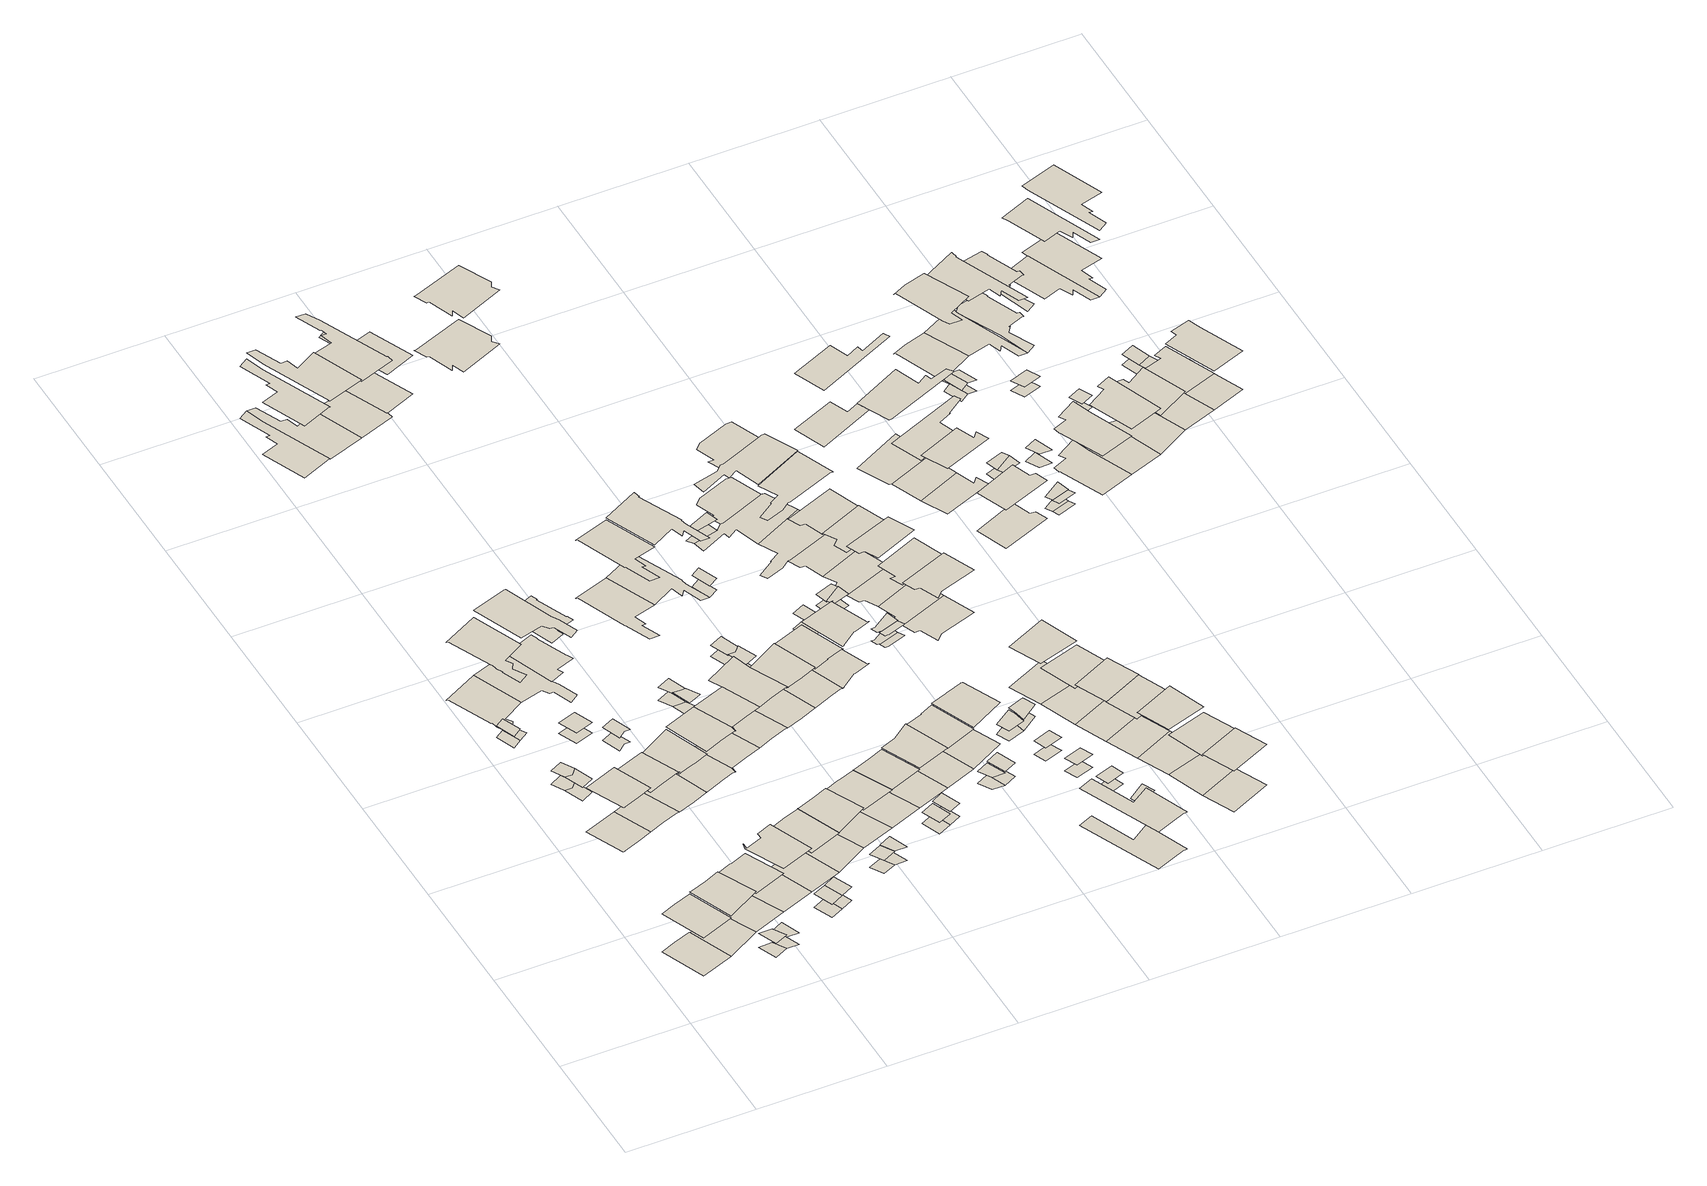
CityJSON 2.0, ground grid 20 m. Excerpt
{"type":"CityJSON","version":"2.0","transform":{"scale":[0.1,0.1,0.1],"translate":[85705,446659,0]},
"CityObjects":{
"building1":{"type":"Building","attributes":{"yearOfConstruction":"1952-01-01Z","measuredHeight":6.89,"storeysAboveGround":2},"geometry":[{"type":"MultiSurface","lod":"1.2","boundaries":[[[0,1,2,3,4,5]],[[6,7,8,9,10,11]]]}]},
"building2":{"type":"Building","attributes":{"yearOfConstruction":"1952-01-01Z","measuredHeight":7.26,"storeysAboveGround":2},"geometry":[{"type":"MultiSurface","lod":"1.2","boundaries":[[[12,2,1,13,14,15]],[[16,17,18,19,20,21]]]}]},
"building3":{"type":"Building","attributes":{"yearOfConstruction":"1952-01-01Z","measuredHeight":2.48,"storeysAboveGround":0},"geometry":[{"type":"MultiSurface","lod":"1.2","boundaries":[[[22,23,24,25]],[[26,27,28,29]]]}]},
"building4":{"type":"Building","attributes":{"yearOfConstruction":"1952-01-01Z","measuredHeight":7.95,"storeysAboveGround":2},"geometry":[{"type":"MultiSurface","lod":"1.2","boundaries":[[[30,31,32,33,34,35,36]],[[37,38,39,40,41,42,43]]]}]},
"building5":{"type":"Building","attributes":{"yearOfConstruction":"1952-01-01Z","measuredHeight":2.12,"storeysAboveGround":0},"geometry":[{"type":"MultiSurface","lod":"1.2","boundaries":[[[44,45,24,23]],[[46,47,48,49]]]}]},
"building6":{"type":"Building","attributes":{"yearOfConstruction":"1952-01-01Z","measuredHeight":2.36,"storeysAboveGround":0},"geometry":[{"type":"MultiSurface","lod":"1.2","boundaries":[[[50,51,52,53,54]],[[55,56,57,58,59]]]}]},
"building7":{"type":"Building","attributes":{"yearOfConstruction":"1952-01-01Z","measuredHeight":7,"storeysAboveGround":2},"geometry":[{"type":"MultiSurface","lod":"1.2","boundaries":[[[60,61,62,14,13,63,60,64]],[[65,66,67,68,69,70,65,71]]]}]},
"building8":{"type":"Building","attributes":{"yearOfConstruction":"1952-01-01Z","measuredHeight":2.43,"storeysAboveGround":0},"geometry":[{"type":"MultiSurface","lod":"1.2","boundaries":[[[72,73,52,51,50]],[[74,75,57,56,55]]]}]},
"building9":{"type":"Building","attributes":{"yearOfConstruction":"1948-01-01Z","measuredHeight":2.05,"storeysAboveGround":0},"geometry":[{"type":"MultiSurface","lod":"1.2","boundaries":[[[76,77,78,79]],[[80,81,82,83]]]}]},
"building10":{"type":"Building","attributes":{"yearOfConstruction":"1948-01-01Z","measuredHeight":10.54,"storeysAboveGround":3},"geometry":[{"type":"MultiSurface","lod":"1.2","boundaries":[[[78,77,84,85,86,87,88,89,90,91,92,93,94,95,96]],[[97,98,99,100,101,102,103,104,105,106,107,108,109,110,111]]]}]},
"building11":{"type":"Building","attributes":{"yearOfConstruction":"1952-01-01Z","measuredHeight":7.21,"storeysAboveGround":2},"geometry":[{"type":"MultiSurface","lod":"1.2","boundaries":[[[112,113,114,115,116,32,31,117]],[[118,119,120,121,122,123,124,125]]]}]},
"building12":{"type":"Building","attributes":{"yearOfConstruction":"1952-01-01Z","measuredHeight":7.94,"storeysAboveGround":2},"geometry":[{"type":"MultiSurface","lod":"1.2","boundaries":[[[126,127,128,60,63,129,130,131]],[[132,133,134,135,136,137,138,139]]]}]},
"building13":{"type":"Building","attributes":{"yearOfConstruction":"1948-01-01Z","measuredHeight":1.85,"storeysAboveGround":0},"geometry":[{"type":"MultiSurface","lod":"1.2","boundaries":[[[140,141,142,143]],[[144,145,146,147]]]}]},
"building14":{"type":"Building","attributes":{"yearOfConstruction":"1952-01-01Z","measuredHeight":2.44,"storeysAboveGround":0},"geometry":[{"type":"MultiSurface","lod":"1.2","boundaries":[[[148,149,150,151]],[[152,153,154,155]]]}]},
"building15":{"type":"Building","attributes":{"yearOfConstruction":"1952-01-01Z","measuredHeight":6.91,"storeysAboveGround":2},"geometry":[{"type":"MultiSurface","lod":"1.2","boundaries":[[[115,114,156,114,157,158,159,160,161,116]],[[162,163,164,163,165,166,167,168,169,170]]]}]},
"building16":{"type":"Building","attributes":{"yearOfConstruction":"1948-01-01Z","measuredHeight":11.66,"storeysAboveGround":3},"geometry":[{"type":"MultiSurface","lod":"1.2","boundaries":[[[171,89,88,172,173,174,175,176,177,178,179,180]],[[181,182,183,184,185,186,187,188,189,190,191,192]]]}]},
"building17":{"type":"Building","attributes":{"yearOfConstruction":"1952-01-01Z","measuredHeight":2.44,"storeysAboveGround":0},"geometry":[{"type":"MultiSurface","lod":"1.2","boundaries":[[[193,194,150,149]],[[195,196,154,153]]]}]},
"building18":{"type":"Building","attributes":{"yearOfConstruction":"1952-01-01Z","measuredHeight":2.32,"storeysAboveGround":0},"geometry":[{"type":"MultiSurface","lod":"1.2","boundaries":[[[197,198,199,200,201]],[[202,203,204,205,206]]]}]},
"building19":{"type":"Building","attributes":{"yearOfConstruction":"1952-01-01Z","measuredHeight":7.12,"storeysAboveGround":2},"geometry":[{"type":"MultiSurface","lod":"1.2","boundaries":[[[129,207,208,209,210,211,130]],[[212,213,214,215,216,217,218]]]}]},
"building20":{"type":"Building","attributes":{"yearOfConstruction":"1952-01-01Z","measuredHeight":7.35,"storeysAboveGround":2},"geometry":[{"type":"MultiSurface","lod":"1.2","boundaries":[[[160,159,219,220,221,222,223,224,225,161]],[[226,227,228,229,230,231,232,233,234,235]]]}]},
"building21":{"type":"Building","attributes":{"yearOfConstruction":"1948-01-01Z","measuredHeight":6.99,"storeysAboveGround":2},"geometry":[{"type":"MultiSurface","lod":"1.2","boundaries":[[[179,178,236,237,238,239,240,241,242,243,180]],[[244,245,246,247,248,249,250,251,252,253,254]]]}]},
"building22":{"type":"Building","attributes":{"yearOfConstruction":"1952-01-01Z","measuredHeight":7.17,"storeysAboveGround":2},"geometry":[{"type":"MultiSurface","lod":"1.2","boundaries":[[[207,255,256,257,258,208]],[[259,260,261,262,263,264]]]}]},
"building23":{"type":"Building","attributes":{"yearOfConstruction":"1952-01-01Z","measuredHeight":2.44,"storeysAboveGround":0},"geometry":[{"type":"MultiSurface","lod":"1.2","boundaries":[[[265,266,267,268]],[[269,270,271,272]]]}]},
"building24":{"type":"Building","attributes":{"yearOfConstruction":"1952-01-01Z","measuredHeight":7.41,"storeysAboveGround":2},"geometry":[{"type":"MultiSurface","lod":"1.2","boundaries":[[[273,225,224,223,274,275,276,277]],[[278,234,233,232,279,280,281,282]]]}]},
"building25":{"type":"Building","attributes":{"yearOfConstruction":"1935-01-01Z","measuredHeight":9.37,"storeysAboveGround":3},"geometry":[{"type":"MultiSurface","lod":"1.2","boundaries":[[[283,284,285,286,287,288,289,290,291,292]],[[293,294,295,296,297,298,299,300,301,302]]]}]},
"building26":{"type":"Building","attributes":{"yearOfConstruction":"1952-01-01Z","measuredHeight":2.53,"storeysAboveGround":0},"geometry":[{"type":"MultiSurface","lod":"1.2","boundaries":[[[303,304,267,266]],[[305,306,307,308]]]}]},
"building27":{"type":"Building","attributes":{"yearOfConstruction":"1952-01-01Z","measuredHeight":2.39,"storeysAboveGround":0},"geometry":[{"type":"MultiSurface","lod":"1.2","boundaries":[[[309,310,311,312,313]],[[314,315,316,317,318]]]}]},
"building28":{"type":"Building","attributes":{"yearOfConstruction":"1952-01-01Z","measuredHeight":2.46,"storeysAboveGround":0},"geometry":[{"type":"MultiSurface","lod":"1.2","boundaries":[[[319,320,311,310,309]],[[321,322,323,324,325]]]}]},
"building29":{"type":"Building","attributes":{"yearOfConstruction":"1952-01-01Z","measuredHeight":6.92,"storeysAboveGround":2},"geometry":[{"type":"MultiSurface","lod":"1.2","boundaries":[[[255,326,327,328,327,329,330,256]],[[331,332,333,334,333,335,336,337]]]}]},
"building30":{"type":"Building","attributes":{"yearOfConstruction":"1935-01-01Z","measuredHeight":10.49,"storeysAboveGround":3},"geometry":[{"type":"MultiSurface","lod":"1.2","boundaries":[[[285,338,339,340,341,342,343,344,345,346,288,287,286]],[[347,348,349,350,351,352,353,354,355,356,357,358,359]]]}]},
"building31":{"type":"Building","attributes":{"yearOfConstruction":"1952-01-01Z","measuredHeight":7.42,"storeysAboveGround":2},"geometry":[{"type":"MultiSurface","lod":"1.2","boundaries":[[[360,361,273,277,362,363,364,365,366]],[[367,368,278,282,369,370,371,372,373]]]}]},
"building32":{"type":"Building","attributes":{"yearOfConstruction":"1952-01-01Z","measuredHeight":7.01,"storeysAboveGround":2},"geometry":[{"type":"MultiSurface","lod":"1.2","boundaries":[[[374,375,327,326,376,377,378]],[[379,380,381,382,383,384,385]]]}]},
"building33":{"type":"Building","attributes":{"yearOfConstruction":"1948-01-01Z","measuredHeight":10.51,"storeysAboveGround":3},"geometry":[{"type":"MultiSurface","lod":"1.2","boundaries":[[[386,387,388,389,390,391,392,393,394,395,396,397]],[[398,399,400,401,402,403,404,405,406,407,408,409]]]}]},
"building34":{"type":"Building","attributes":{"yearOfConstruction":"1952-01-01Z","measuredHeight":1.99,"storeysAboveGround":0},"geometry":[{"type":"MultiSurface","lod":"1.2","boundaries":[[[410,411,412,413]],[[414,415,416,417]]]}]},
"building35":{"type":"Building","attributes":{"yearOfConstruction":"1952-01-01Z","measuredHeight":7.34,"storeysAboveGround":2},"geometry":[{"type":"MultiSurface","lod":"1.2","boundaries":[[[418,365,419,365,420,421,422,423,366]],[[424,425,426,425,427,428,429,430,431]]]}]},
"building36":{"type":"Building","attributes":{"yearOfConstruction":"1935-01-01Z","measuredHeight":10.21,"storeysAboveGround":3},"geometry":[{"type":"MultiSurface","lod":"1.2","boundaries":[[[340,339,432,433,434,435,436,437,438,439,440,441,442]],[[443,444,445,446,447,448,449,450,451,452,453,454,455]]]}]},
"building37":{"type":"Building","attributes":{"yearOfConstruction":"1952-01-01Z","measuredHeight":2.45,"storeysAboveGround":0},"geometry":[{"type":"MultiSurface","lod":"1.2","boundaries":[[[411,456,457,412]],[[458,459,460,461]]]}]},
"building38":{"type":"Building","attributes":{"yearOfConstruction":"1952-01-01Z","measuredHeight":1.96,"storeysAboveGround":0},"geometry":[{"type":"MultiSurface","lod":"1.2","boundaries":[[[462,463,464,465,466]],[[467,468,469,470,471]]]}]},
"building39":{"type":"Building","attributes":{"yearOfConstruction":"1952-01-01Z","measuredHeight":2.23,"storeysAboveGround":0},"geometry":[{"type":"MultiSurface","lod":"1.2","boundaries":[[[472,473,464,463,462]],[[474,475,476,477,478]]]}]},
"building40":{"type":"Building","attributes":{"yearOfConstruction":"1952-01-01Z","measuredHeight":7.3,"storeysAboveGround":2},"geometry":[{"type":"MultiSurface","lod":"1.2","boundaries":[[[376,479,480,481,480,482,377]],[[483,484,485,486,485,487,488]]]}]},
"building41":{"type":"Building","attributes":{"yearOfConstruction":"1935-01-01Z","measuredHeight":6.97,"storeysAboveGround":2},"geometry":[{"type":"MultiSurface","lod":"1.2","boundaries":[[[489,490,491,492,493,435,434,433,494]],[[495,496,497,498,499,500,501,502,503]]]}]},
"building42":{"type":"Building","attributes":{"yearOfConstruction":"1948-01-01Z","measuredHeight":10.79,"storeysAboveGround":3},"geometry":[{"type":"MultiSurface","lod":"1.2","boundaries":[[[504,388,387,505,506,507,508,509,510,511,512,513,514]],[[515,516,517,518,519,520,521,522,523,524,525,526,527]]]}]},
"building43":{"type":"Building","attributes":{"yearOfConstruction":"1952-01-01Z","measuredHeight":7.05,"storeysAboveGround":2},"geometry":[{"type":"MultiSurface","lod":"1.2","boundaries":[[[422,528,529,530,531,532,533,534,423]],[[535,536,537,538,539,540,541,542,543]]]}]},
"building44":{"type":"Building","attributes":{"yearOfConstruction":"1952-01-01Z","measuredHeight":7.22,"storeysAboveGround":2},"geometry":[{"type":"MultiSurface","lod":"1.2","boundaries":[[[479,544,545,546,547,548,549,480]],[[550,551,552,553,554,555,556,557]]]}]},
"building45":{"type":"Building","attributes":{"yearOfConstruction":"1948-01-01Z","measuredHeight":2.08,"storeysAboveGround":0},"geometry":[{"type":"MultiSurface","lod":"1.2","boundaries":[[[509,558,559,560]],[[561,562,563,564]]]}]},
"building46":{"type":"Building","attributes":{"yearOfConstruction":"1952-01-01Z","measuredHeight":2.24,"storeysAboveGround":0},"geometry":[{"type":"MultiSurface","lod":"1.2","boundaries":[[[565,566,567,568]],[[569,570,571,572]]]}]},
"building47":{"type":"Building","attributes":{"yearOfConstruction":"1952-01-01Z","measuredHeight":7.56,"storeysAboveGround":2},"geometry":[{"type":"MultiSurface","lod":"1.2","boundaries":[[[573,534,533,532,574,532,575,576,577,578,579,580,581]],[[582,583,584,585,586,585,587,588,589,590,591,592,593]]]}]},
"building48":{"type":"Building","attributes":{"yearOfConstruction":"1952-01-01Z","measuredHeight":2.54,"storeysAboveGround":0},"geometry":[{"type":"MultiSurface","lod":"1.2","boundaries":[[[566,594,595,567]],[[596,597,598,599]]]}]},
"building49":{"type":"Building","attributes":{"yearOfConstruction":"1952-01-01Z","measuredHeight":7.51,"storeysAboveGround":2},"geometry":[{"type":"MultiSurface","lod":"1.2","boundaries":[[[600,601,602,603,604,605,545,544]],[[606,607,608,609,610,611,612,613]]]}]},
"building50":{"type":"Building","attributes":{"yearOfConstruction":"1952-01-01Z","measuredHeight":2.83,"storeysAboveGround":0},"geometry":[{"type":"MultiSurface","lod":"1.2","boundaries":[[[614,615,616,617]],[[618,619,620,621]]]}]},
"building51":{"type":"Building","attributes":{"yearOfConstruction":"1952-01-01Z","measuredHeight":6.68,"storeysAboveGround":2},"geometry":[{"type":"MultiSurface","lod":"1.2","boundaries":[[[622,623,624,625,626,627,628,629,630]],[[631,632,633,634,635,636,637,638,639]]]}]},
"building52":{"type":"Building","attributes":{"yearOfConstruction":"1948-01-01Z","measuredHeight":2.02,"storeysAboveGround":0},"geometry":[{"type":"MultiSurface","lod":"1.2","boundaries":[[[640,641,642,643]],[[644,645,646,647]]]}]},
"building53":{"type":"Building","attributes":{"yearOfConstruction":"1935-01-01Z","measuredHeight":9.76,"storeysAboveGround":3},"geometry":[{"type":"MultiSurface","lod":"1.2","boundaries":[[[648,649,650,651,652,653,654,655,656,657,658]],[[659,660,661,662,663,664,665,666,667,668,669]]]}]},
"building54":{"type":"Building","attributes":{"yearOfConstruction":"1952-01-01Z","measuredHeight":1.82,"storeysAboveGround":0},"geometry":[{"type":"MultiSurface","lod":"1.2","boundaries":[[[670,671,672,673,674]],[[675,676,677,678,679]]]}]},
"building55":{"type":"Building","attributes":{"yearOfConstruction":"1948-01-01Z","measuredHeight":2.03,"storeysAboveGround":0},"geometry":[{"type":"MultiSurface","lod":"1.2","boundaries":[[[680,681,682,683]],[[684,685,686,687]]]}]},
"building56":{"type":"Building","attributes":{"yearOfConstruction":"1948-01-01Z","measuredHeight":2.12,"storeysAboveGround":0},"geometry":[{"type":"MultiSurface","lod":"1.2","boundaries":[[[688,689,681,680]],[[690,691,692,693]]]}]},
"building57":{"type":"Building","attributes":{"yearOfConstruction":"1952-01-01Z","measuredHeight":2.41,"storeysAboveGround":0},"geometry":[{"type":"MultiSurface","lod":"1.2","boundaries":[[[694,695,696,697]],[[698,699,700,701]]]}]},
"building58":{"type":"Building","attributes":{"yearOfConstruction":"1948-01-01Z","measuredHeight":2.17,"storeysAboveGround":0},"geometry":[{"type":"MultiSurface","lod":"1.2","boundaries":[[[702,703,704,705,706,707,708,709]],[[710,711,712,713,714,715,716,717]]]}]},
"building59":{"type":"Building","attributes":{"yearOfConstruction":"1948-01-01Z","measuredHeight":2.07,"storeysAboveGround":0},"geometry":[{"type":"MultiSurface","lod":"1.2","boundaries":[[[718,719,720,721,722,705,704,723]],[[724,725,726,727,728,729,730,731]]]}]},
"building60":{"type":"Building","attributes":{"yearOfConstruction":"1952-01-01Z","measuredHeight":2.32,"storeysAboveGround":0},"geometry":[{"type":"MultiSurface","lod":"1.2","boundaries":[[[732,733,734,735]],[[736,737,738,739]]]}]},
"building61":{"type":"Building","attributes":{"yearOfConstruction":"1952-01-01Z","measuredHeight":2,"storeysAboveGround":0},"geometry":[{"type":"MultiSurface","lod":"1.2","boundaries":[[[740,741,742,743]],[[744,745,746,747]]]}]},
"building62":{"type":"Building","attributes":{"yearOfConstruction":"1952-01-01Z","measuredHeight":1.81,"storeysAboveGround":0},"geometry":[{"type":"MultiSurface","lod":"1.2","boundaries":[[[748,749,750,751]],[[752,753,754,755]]]}]},
"building63":{"type":"Building","attributes":{"yearOfConstruction":"1952-01-01Z","measuredHeight":2.08,"storeysAboveGround":0},"geometry":[{"type":"MultiSurface","lod":"1.2","boundaries":[[[756,757,673,672,671]],[[758,759,760,761,762]]]}]},
"building64":{"type":"Building","attributes":{"yearOfConstruction":"1948-01-01Z","measuredHeight":10.67,"storeysAboveGround":3},"geometry":[{"type":"MultiSurface","lod":"1.2","boundaries":[[[763,641,640,764,765,766,767,768,769,770,771,772,773]],[[774,775,776,777,778,779,780,781,782,783,784,785,786]]]}]},
"building65":{"type":"Building","attributes":{"yearOfConstruction":"1948-01-01Z","measuredHeight":10.49,"storeysAboveGround":3},"geometry":[{"type":"MultiSurface","lod":"1.2","boundaries":[[[787,788,789,790,791,792,793,794,795,796,797,769,768]],[[798,799,800,801,802,803,804,805,806,807,808,809,810]]]}]},
"building66":{"type":"Building","attributes":{"yearOfConstruction":"1948-01-01Z","measuredHeight":10,"storeysAboveGround":3},"geometry":[{"type":"MultiSurface","lod":"1.2","boundaries":[[[811,812,763,773,772,771,813,814,815,816]],[[817,818,819,820,821,822,823,824,825,826]]]}]},
"building67":{"type":"Building","attributes":{"yearOfConstruction":"1948-01-01Z","measuredHeight":7.64,"storeysAboveGround":2},"geometry":[{"type":"MultiSurface","lod":"1.2","boundaries":[[[795,794,793,827,828,829,830,796]],[[831,832,833,834,835,836,837,838]]]}]},
"building68":{"type":"Building","attributes":{"yearOfConstruction":"1948-01-01Z","measuredHeight":7.84,"storeysAboveGround":2},"geometry":[{"type":"MultiSurface","lod":"1.2","boundaries":[[[839,840,830,829,841,842]],[[843,844,845,846,847,848]]]}]},
"building69":{"type":"Building","attributes":{"yearOfConstruction":"1948-01-01Z","measuredHeight":8.81,"storeysAboveGround":2},"geometry":[{"type":"MultiSurface","lod":"1.2","boundaries":[[[849,850,851,852,840,839]],[[853,854,855,856,857,858]]]}]},
"building70":{"type":"Building","attributes":{"yearOfConstruction":"1948-01-01Z","measuredHeight":7.35,"storeysAboveGround":2},"geometry":[{"type":"MultiSurface","lod":"1.2","boundaries":[[[859,860,861,852,851,862]],[[863,864,865,866,867,868]]]}]},
"building71":{"type":"Building","attributes":{"yearOfConstruction":"1948-01-01Z","measuredHeight":7.68,"storeysAboveGround":2},"geometry":[{"type":"MultiSurface","lod":"1.2","boundaries":[[[861,860,869,870,871,872,873]],[[874,875,876,877,878,879,880]]]}]},
"building72":{"type":"Building","attributes":{"yearOfConstruction":"1952-01-01Z","measuredHeight":7.35,"storeysAboveGround":2},"geometry":[{"type":"MultiSurface","lod":"1.2","boundaries":[[[881,882,883,884]],[[885,886,887,888]]]}]},
"building73":{"type":"Building","attributes":{"yearOfConstruction":"1952-01-01Z","measuredHeight":6.53,"storeysAboveGround":2},"geometry":[{"type":"MultiSurface","lod":"1.2","boundaries":[[[889,890,882,881]],[[891,892,893,894]]]}]},
"building74":{"type":"Building","attributes":{"yearOfConstruction":"1952-01-01Z","measuredHeight":7.16,"storeysAboveGround":2},"geometry":[{"type":"MultiSurface","lod":"1.2","boundaries":[[[895,896,897,890,889]],[[898,899,900,901,902]]]}]},
"building75":{"type":"Building","attributes":{"yearOfConstruction":"1952-01-01Z","measuredHeight":7.07,"storeysAboveGround":2},"geometry":[{"type":"MultiSurface","lod":"1.2","boundaries":[[[903,904,905,897,896,895]],[[906,907,908,909,910,911]]]}]},
"building76":{"type":"Building","attributes":{"yearOfConstruction":"1952-01-01Z","measuredHeight":8.21,"storeysAboveGround":2},"geometry":[{"type":"MultiSurface","lod":"1.2","boundaries":[[[912,913,905,904,903]],[[914,915,916,917,918]]]}]},
"building77":{"type":"Building","attributes":{"yearOfConstruction":"1952-01-01Z","measuredHeight":7.2,"storeysAboveGround":2},"geometry":[{"type":"MultiSurface","lod":"1.2","boundaries":[[[919,920,913,912]],[[921,922,923,924]]]}]},
"building78":{"type":"Building","attributes":{"yearOfConstruction":"1952-01-01Z","measuredHeight":7.38,"storeysAboveGround":2},"geometry":[{"type":"MultiSurface","lod":"1.2","boundaries":[[[925,926,920,919]],[[927,928,929,930]]]}]},
"building79":{"type":"Building","attributes":{"yearOfConstruction":"1948-01-01Z","measuredHeight":10.21,"storeysAboveGround":3},"geometry":[{"type":"MultiSurface","lod":"1.2","boundaries":[[[931,932,933,934,935,936,937,938]],[[939,940,941,942,943,944,945,946]]]}]},
"building80":{"type":"Building","attributes":{"yearOfConstruction":"1948-01-01Z","measuredHeight":8.2,"storeysAboveGround":2},"geometry":[{"type":"MultiSurface","lod":"1.2","boundaries":[[[947,948,949,950,951,952]],[[953,954,955,956,957,958]]]}]},
"building81":{"type":"Building","attributes":{"yearOfConstruction":"1948-01-01Z","measuredHeight":11.68,"storeysAboveGround":3},"geometry":[{"type":"MultiSurface","lod":"1.2","boundaries":[[[959,960,961,962,963,964,965,966,967]],[[968,969,970,971,972,973,974,975,976]]]}]},
"building82":{"type":"Building","attributes":{"yearOfConstruction":"1948-01-01Z","measuredHeight":7.27,"storeysAboveGround":2},"geometry":[{"type":"MultiSurface","lod":"1.2","boundaries":[[[952,951,977,978,979,980,967,966]],[[981,982,983,984,985,986,987,988]]]}]},
"building83":{"type":"Building","attributes":{"yearOfConstruction":"1948-01-01Z","measuredHeight":6.92,"storeysAboveGround":2},"geometry":[{"type":"MultiSurface","lod":"1.2","boundaries":[[[989,990,991,992,993,994]],[[995,996,997,998,999,1000]]]}]},
"building84":{"type":"Building","attributes":{"yearOfConstruction":"1948-01-01Z","measuredHeight":2.03,"storeysAboveGround":0},"geometry":[{"type":"MultiSurface","lod":"1.2","boundaries":[[[1001,1002,1003,1004]],[[1005,1006,1007,1008]]]}]},
"building85":{"type":"Building","attributes":{"yearOfConstruction":"1948-01-01Z","measuredHeight":2.01,"storeysAboveGround":0},"geometry":[{"type":"MultiSurface","lod":"1.2","boundaries":[[[1009,1010,1002,1001]],[[1011,1012,1006,1005]]]}]},
"building86":{"type":"Building","attributes":{"yearOfConstruction":"1948-01-01Z","measuredHeight":2.09,"storeysAboveGround":0},"geometry":[{"type":"MultiSurface","lod":"1.2","boundaries":[[[1013,1014,1015,1016]],[[1017,1018,1019,1020]]]}]},
"building87":{"type":"Building","attributes":{"yearOfConstruction":"1948-01-01Z","measuredHeight":2,"storeysAboveGround":0},"geometry":[{"type":"MultiSurface","lod":"1.2","boundaries":[[[1021,1022,1014,1013]],[[1023,1024,1025,1026]]]}]},
"building88":{"type":"Building","attributes":{"yearOfConstruction":"1949-01-01Z","measuredHeight":2.37,"storeysAboveGround":0},"geometry":[{"type":"MultiSurface","lod":"1.2","boundaries":[[[1027,1028,1029,1030,1031]],[[1032,1033,1034,1035,1036]]]}]},
"building89":{"type":"Building","attributes":{"yearOfConstruction":"1948-01-01Z","measuredHeight":1.98,"storeysAboveGround":0},"geometry":[{"type":"MultiSurface","lod":"1.2","boundaries":[[[1037,1038,1039,1040]],[[1041,1042,1043,1044]]]}]},
"building90":{"type":"Building","attributes":{"yearOfConstruction":"1948-01-01Z","measuredHeight":2.05,"storeysAboveGround":0},"geometry":[{"type":"MultiSurface","lod":"1.2","boundaries":[[[1045,1046,1039,1038]],[[1047,1048,1043,1042]]]}]},
"building91":{"type":"Building","attributes":{"yearOfConstruction":"1948-01-01Z","measuredHeight":10.85,"storeysAboveGround":3},"geometry":[{"type":"MultiSurface","lod":"1.2","boundaries":[[[1049,1050,1051,1050,1052,1053,1039,1046,1054,1055,1056,1057]],[[1058,1059,1060,1059,1061,1062,1063,1064,1065,1066,1067,1068]]]}]},
"building92":{"type":"Building","attributes":{"yearOfConstruction":"1949-01-01Z","measuredHeight":7.02,"storeysAboveGround":2},"geometry":[{"type":"MultiSurface","lod":"1.2","boundaries":[[[1069,1070,1071,1072,1073,1074,1075,1076,1077]],[[1078,1079,1080,1081,1082,1083,1084,1085,1086]]]}]},
"building93":{"type":"Building","attributes":{"yearOfConstruction":"1948-01-01Z","measuredHeight":1.8,"storeysAboveGround":0},"geometry":[{"type":"MultiSurface","lod":"1.2","boundaries":[[[1087,1088,1089,1090]],[[1091,1092,1093,1094]]]}]},
"building94":{"type":"Building","attributes":{"yearOfConstruction":"1949-01-01Z","measuredHeight":8.25,"storeysAboveGround":2},"geometry":[{"type":"MultiSurface","lod":"1.2","boundaries":[[[1077,1076,1095,1096,1097,1098]],[[1099,1100,1101,1102,1103,1104]]]}]},
"building95":{"type":"Building","attributes":{"yearOfConstruction":"1948-01-01Z","measuredHeight":10.01,"storeysAboveGround":3},"geometry":[{"type":"MultiSurface","lod":"1.2","boundaries":[[[1105,1057,1056,1106,1107,1108,1109,1110,1111,1112]],[[1113,1114,1115,1116,1117,1118,1119,1120,1121,1122]]]}]},
"building96":{"type":"Building","attributes":{"yearOfConstruction":"1949-01-01Z","measuredHeight":2.15,"storeysAboveGround":0},"geometry":[{"type":"MultiSurface","lod":"1.2","boundaries":[[[1123,1124,1125,1126]],[[1127,1128,1129,1130]]]}]},
"building97":{"type":"Building","attributes":{"yearOfConstruction":"1948-01-01Z","measuredHeight":7.5,"storeysAboveGround":2},"geometry":[{"type":"MultiSurface","lod":"1.2","boundaries":[[[1131,1132,1133,1134,1135,1136,1112,1111,1137,1110,1138,1139,1140,1141,1142,1143,1144]],[[1145,1146,1147,1148,1149,1150,1151,1152,1153,1154,1155,1156,1157,1158,1159,1160,1161]]]}]},
"building98":{"type":"Building","attributes":{"yearOfConstruction":"1949-01-01Z","measuredHeight":7.04,"storeysAboveGround":2},"geometry":[{"type":"MultiSurface","lod":"1.2","boundaries":[[[1095,1162,1163,1164,1165,1096]],[[1166,1167,1168,1169,1170,1171]]]}]},
"building99":{"type":"Building","attributes":{"yearOfConstruction":"1949-01-01Z","measuredHeight":6.65,"storeysAboveGround":2},"geometry":[{"type":"MultiSurface","lod":"1.2","boundaries":[[[1162,1172,1173,1174,1175,1163]],[[1176,1177,1178,1179,1180,1181]]]}]},
"building100":{"type":"Building","attributes":{"yearOfConstruction":"1949-01-01Z","measuredHeight":1.88,"storeysAboveGround":0},"geometry":[{"type":"MultiSurface","lod":"1.2","boundaries":[[[1182,1183,1184,1185]],[[1186,1187,1188,1189]]]}]},
"building101":{"type":"Building","attributes":{"yearOfConstruction":"1949-01-01Z","measuredHeight":1.94,"storeysAboveGround":0},"geometry":[{"type":"MultiSurface","lod":"1.2","boundaries":[[[1190,1191,1183,1182]],[[1192,1193,1187,1186]]]}]},
"building102":{"type":"Building","attributes":{"yearOfConstruction":"1948-01-01Z","measuredHeight":10.38,"storeysAboveGround":3},"geometry":[{"type":"MultiSurface","lod":"1.2","boundaries":[[[1194,1195,1196,1197,1198,1199,1200,1201,1202,1203]],[[1204,1205,1206,1207,1208,1209,1210,1211,1212,1213]]]}]},
"building103":{"type":"Building","attributes":{"yearOfConstruction":"1949-01-01Z","measuredHeight":6.98,"storeysAboveGround":2},"geometry":[{"type":"MultiSurface","lod":"1.2","boundaries":[[[1214,1215,1216,1173,1172,1217,1218]],[[1219,1220,1221,1222,1223,1224,1225]]]}]},
"building104":{"type":"Building","attributes":{"yearOfConstruction":"1948-01-01Z","measuredHeight":12.01,"storeysAboveGround":4},"geometry":[{"type":"MultiSurface","lod":"1.2","boundaries":[[[1202,1201,1226,1227,1228,1229,1230,1231,1232]],[[1233,1234,1235,1236,1237,1238,1239,1240,1241]]]}]}
},
"vertices":[
[60,80,0],[112,100,0],[84,170,0],[83,170,0],[56,160,0],[32,150,0],[60,80,69],[112,100,69],[84,170,69],[83,170,69],[56,160,69],[32,150,69],
[86,170,0],[165,130,0],[137,190,0],[113,180,0],[86,170,73],[84,170,73],[112,100,73],[165,130,73],[137,190,73],[113,180,73],
[166,70,0],[187,80,0],[175,100,0],[154,100,0],[166,70,25],[187,80,25],[175,100,25],[154,100,25],
[106,370,0],[130,380,0],[104,440,0],[51,420,0],[78,360,0],[80,360,0],[79,360,0],[106,370,80],[130,380,80],[104,440,80],[51,420,80],[78,360,80],[80,360,80],[79,360,80],
[206,80,0],[194,110,0],[206,80,21],[194,110,21],[175,100,21],[187,80,21],
[64,510,0],[75,510,0],[84,520,0],[73,540,0],[53,530,0],[64,510,24],[75,510,24],[84,520,24],[73,540,24],[53,530,24],
[189,210,0],[162,200,0],[161,200,0],[217,150,0],[188,210,0],[189,210,70],[162,200,70],[161,200,70],[137,190,70],[165,130,70],[217,150,70],[188,210,70],
[76,480,0],[96,490,0],[76,480,24],[96,490,24],
[42,620,0],[56,630,0],[44,660,0],[30,650,0],[42,620,21],[56,630,21],[44,660,21],[30,650,21],
[71,640,0],[59,660,0],[65,670,0],[58,680,0],[93,700,0],[60,780,0],[3,750,0],[5,750,0],[6,750,0],[37,680,0],[38,680,0],[40,670,0],[45,660,0],[44,660,105],[56,630,105],[71,640,105],[59,660,105],[65,670,105],[58,680,105],[93,700,105],[60,780,105],[3,750,105],[5,750,105],[6,750,105],[37,680,105],[38,680,105],[40,670,105],[45,660,105],
[181,400,0],[182,400,0],[184,400,0],[183,400,0],[156,460,0],[154,390,0],[181,400,72],[182,400,72],[184,400,72],[183,400,72],[156,460,72],[104,440,72],[130,380,72],[154,390,72],
[218,220,0],[191,210,0],[191,220,0],[270,170,0],[242,240,0],[218,230,0],[218,220,79],[191,210,79],[191,220,79],[189,210,79],[217,150,79],[270,170,79],[242,240,79],[218,230,79],
[122,590,0],[151,600,0],[139,630,0],[110,620,0],[122,590,19],[151,600,19],[139,630,19],[110,620,19],
[271,110,0],[292,120,0],[280,150,0],[259,140,0],[271,110,24],[292,120,24],[280,150,24],[259,140,24],
[185,400,0],[211,410,0],[212,410,0],[236,420,0],[235,420,0],[209,490,0],[183,400,69],[184,400,69],[185,400,69],[211,410,69],[212,410,69],[236,420,69],[235,420,69],[209,490,69],[156,460,69],
[117,800,0],[129,710,0],[136,700,0],[142,700,0],[154,670,0],[168,680,0],[156,710,0],[150,720,0],[149,720,0],[119,800,0],[117,800,117],[60,780,117],[93,700,117],[129,710,117],[136,700,117],[142,700,117],[154,670,117],[168,680,117],[156,710,117],[150,720,117],[149,720,117],[119,800,117],
[311,130,0],[299,160,0],[311,130,24],[299,160,24],
[168,550,0],[180,560,0],[189,560,0],[177,590,0],[157,580,0],[168,550,23],[180,560,23],[189,560,23],[177,590,23],[157,580,23],
[322,190,0],[294,260,0],[293,260,0],[267,250,0],[266,250,0],[270,170,71],[322,190,71],[294,260,71],[293,260,71],[267,250,71],[266,250,71],[242,240,71],
[260,430,0],[259,430,0],[286,440,0],[287,440,0],[289,440,0],[288,450,0],[261,510,0],[235,420,74],[236,420,74],[260,430,74],[259,430,74],[286,440,74],[287,440,74],[289,440,74],[288,450,74],[261,510,74],[209,490,74],
[172,730,0],[168,740,0],[197,750,0],[193,760,0],[192,760,0],[171,810,0],[172,810,0],[168,820,0],[149,720,70],[150,720,70],[172,730,70],[168,740,70],[197,750,70],[193,760,70],[192,760,70],[171,810,70],[172,810,70],[168,820,70],[119,800,70],
[375,220,0],[347,280,0],[323,270,0],[296,260,0],[322,190,72],[375,220,72],[347,280,72],[323,270,72],[296,260,72],[294,260,72],
[376,160,0],[397,170,0],[385,190,0],[364,180,0],[376,160,24],[397,170,24],[385,190,24],[364,180,24],
[314,530,0],[290,440,0],[289,450,0],[316,460,0],[341,470,0],[314,530,74],[290,440,74],[289,450,74],[316,460,74],[341,470,74],
[9,1320,0],[38,1250,0],[86,1270,0],[87,1270,0],[40,1380,0],[30,1410,0],[15,1400,0],[36,1350,0],[30,1350,0],[37,1330,0],[9,1320,94],[38,1250,94],[86,1270,94],[87,1270,94],[40,1380,94],[30,1410,94],[15,1400,94],[36,1350,94],[30,1350,94],[37,1330,94],
[416,170,0],[404,200,0],[416,170,25],[404,200,25],[385,190,25],[397,170,25],
[274,600,0],[285,600,0],[294,600,0],[283,630,0],[262,620,0],[274,600,24],[285,600,24],[294,600,24],[283,630,24],[262,620,24],
[285,570,0],[306,580,0],[285,570,25],[306,580,25],[294,600,25],[285,600,25],[274,600,25],
[428,240,0],[399,300,0],[398,300,0],[372,290,0],[371,290,0],[375,220,69],[428,240,69],[399,300,69],[398,300,69],[372,290,69],[371,290,69],[347,280,69],
[88,1270,0],[145,1290,0],[112,1370,0],[78,1350,0],[72,1370,0],[64,1370,0],[61,1370,0],[62,1370,0],[44,1410,0],[86,1270,105],[88,1270,105],[145,1290,105],[112,1370,105],[78,1350,105],[72,1370,105],[64,1370,105],[61,1370,105],[62,1370,105],[44,1410,105],[30,1410,105],[40,1380,105],[87,1270,105],
[357,580,0],[304,550,0],[365,480,0],[391,490,0],[392,490,0],[394,490,0],[366,550,0],[357,580,74],[304,550,74],[365,480,74],[391,490,74],[392,490,74],[394,490,74],[366,550,74],
[402,300,0],[401,300,0],[480,260,0],[452,320,0],[428,310,0],[402,300,70],[401,300,70],[399,300,70],[428,240,70],[480,260,70],[452,320,70],[428,310,70],
[311,790,0],[347,800,0],[313,880,0],[256,860,0],[258,860,0],[259,860,0],[291,780,0],[292,780,0],[309,740,0],[324,740,0],[312,770,0],[318,770,0],[311,790,105],[347,800,105],[313,880,105],[256,860,105],[258,860,105],[259,860,105],[291,780,105],[292,780,105],[309,740,105],[324,740,105],[312,770,105],[318,770,105],
[481,200,0],[502,210,0],[490,240,0],[469,230,0],[481,200,20],[502,210,20],[490,240,20],[469,230,20],
[393,490,0],[395,490,0],[421,500,0],[422,500,0],[446,510,0],[419,580,0],[393,490,73],[394,490,73],[395,490,73],[421,500,73],[422,500,73],[446,510,73],[419,580,73],[366,550,73],
[202,1310,0],[200,1320,0],[199,1320,0],[151,1430,0],[140,1450,0],[125,1450,0],[142,1410,0],[144,1410,0],[147,1400,0],[139,1400,0],[145,1380,0],[112,1370,102],[145,1290,102],[202,1310,102],[200,1320,102],[199,1320,102],[151,1430,102],[140,1450,102],[125,1450,102],[142,1410,102],[144,1410,102],[147,1400,102],[139,1400,102],[145,1380,102],
[521,220,0],[509,250,0],[502,210,24],[521,220,24],[509,250,24],[490,240,24],
[379,640,0],[390,640,0],[399,650,0],[388,680,0],[367,670,0],[379,640,20],[390,640,20],[399,650,20],[388,680,20],[367,670,20],
[390,610,0],[411,620,0],[390,610,22],[411,620,22],[399,650,22],[390,640,22],[379,640,22],
[533,280,0],[504,350,0],[503,350,0],[477,330,0],[480,260,73],[533,280,73],[504,350,73],[503,350,73],[477,330,73],[452,320,73],
[218,1410,0],[190,1400,0],[184,1410,0],[177,1410,0],[166,1440,0],[248,1340,0],[218,1410,70],[190,1400,70],[184,1410,70],[177,1410,70],[166,1440,70],[151,1430,70],[199,1320,70],[200,1320,70],[248,1340,70],
[371,910,0],[383,820,0],[389,800,0],[396,810,0],[407,780,0],[421,780,0],[404,820,0],[402,830,0],[403,830,0],[372,900,0],[373,900,0],[371,910,108],[313,880,108],[347,800,108],[383,820,108],[389,800,108],[396,810,108],[407,780,108],[421,780,108],[404,820,108],[402,830,108],[403,830,108],[372,900,108],[373,900,108],
[470,520,0],[469,520,0],[496,530,0],[497,530,0],[499,530,0],[498,530,0],[471,600,0],[446,510,71],[470,520,71],[469,520,71],[496,530,71],[497,530,71],[499,530,71],[498,530,71],[471,600,71],[419,580,71],
[583,300,0],[554,370,0],[533,360,0],[534,360,0],[507,350,0],[506,350,0],[533,280,72],[583,300,72],[554,370,72],[533,360,72],[534,360,72],[507,350,72],[506,350,72],[504,350,72],
[436,790,0],[424,820,0],[409,810,0],[421,780,21],[436,790,21],[424,820,21],[409,810,21],
[586,250,0],[606,250,0],[593,280,0],[574,270,0],[586,250,22],[606,250,22],[593,280,22],[574,270,22],
[527,620,0],[500,530,0],[526,550,0],[527,550,0],[554,560,0],[553,560,0],[551,560,0],[526,620,0],[528,620,0],[527,620,76],[471,600,76],[498,530,76],[499,530,76],[500,530,76],[526,550,76],[527,550,76],[554,560,76],[553,560,76],[551,560,76],[526,620,76],[528,620,76],
[626,260,0],[614,290,0],[606,250,25],[626,260,25],[614,290,25],[593,280,25],
[638,330,0],[611,390,0],[608,390,0],[609,390,0],[582,380,0],[581,380,0],[638,330,75],[611,390,75],[608,390,75],[609,390,75],[582,380,75],[581,380,75],[554,370,75],[583,300,75],
[505,640,0],[525,650,0],[513,680,0],[493,670,0],[505,640,28],[525,650,28],[513,680,28],[493,670,28],
[715,0,0],[738,10,0],[764,20,0],[765,20,0],[768,20,0],[741,90,0],[712,70,0],[683,140,0],[659,130,0],[715,0,67],[738,10,67],[764,20,67],[765,20,67],[768,20,67],[741,90,67],[712,70,67],[683,140,67],[659,130,67],
[452,890,0],[492,900,0],[486,920,0],[445,900,0],[452,890,20],[492,900,20],[486,920,20],[445,900,20],
[294,1420,0],[291,1420,0],[300,1400,0],[304,1400,0],[319,1360,0],[324,1370,0],[331,1350,0],[401,1380,0],[393,1390,0],[398,1400,0],[374,1450,0],[294,1420,98],[291,1420,98],[300,1400,98],[304,1400,98],[319,1360,98],[324,1370,98],[331,1350,98],[401,1380,98],[393,1390,98],[398,1400,98],[374,1450,98],
[652,330,0],[679,340,0],[675,360,0],[671,370,0],[643,350,0],[652,330,18],[679,340,18],[675,360,18],[671,370,18],[643,350,18],
[549,680,0],[577,700,0],[571,710,0],[543,700,0],[549,680,20],[577,700,20],[571,710,20],[543,700,20],
[555,670,0],[583,680,0],[555,670,21],[583,680,21],[577,700,21],[549,680,21],
[678,270,0],[707,280,0],[698,300,0],[670,290,0],[678,270,24],[707,280,24],[698,300,24],[670,290,24],
[581,590,0],[587,590,0],[588,590,0],[617,600,0],[611,620,0],[582,600,0],[583,600,0],[577,600,0],[581,590,22],[587,590,22],[588,590,22],[617,600,22],[611,620,22],[582,600,22],[583,600,22],[577,600,22],
[584,590,0],[588,580,0],[593,580,0],[594,580,0],[623,590,0],[589,590,0],[584,590,21],[588,580,21],[593,580,21],[594,580,21],[623,590,21],[617,600,21],[588,590,21],[589,590,21],
[701,220,0],[729,230,0],[720,250,0],[692,240,0],[701,220,23],[729,230,23],[720,250,23],[692,240,23],
[723,170,0],[751,180,0],[743,200,0],[715,190,0],[723,170,20],[751,180,20],[743,200,20],[715,190,20],
[745,110,0],[774,130,0],[765,150,0],[737,130,0],[745,110,18],[774,130,18],[765,150,18],[737,130,18],
[707,360,0],[698,380,0],[707,360,21],[698,380,21],[671,370,21],[675,360,21],[679,340,21],
[503,910,0],[457,870,0],[498,890,0],[501,880,0],[516,890,0],[530,850,0],[610,890,0],[585,940,0],[580,940,0],[581,940,0],[507,910,0],[503,910,107],[492,900,107],[452,890,107],[457,870,107],[498,890,107],[501,880,107],[516,890,107],[530,850,107],[610,890,107],[585,940,107],[580,940,107],[581,940,107],[507,910,107],
[545,820,0],[529,810,0],[531,810,0],[503,790,0],[509,780,0],[537,790,0],[550,800,0],[554,800,0],[628,830,0],[629,830,0],[634,830,0],[545,820,105],[529,810,105],[531,810,105],[503,790,105],[509,780,105],[537,790,105],[550,800,105],[554,800,105],[628,830,105],[629,830,105],[634,830,105],[610,890,105],[530,850,105],
[503,930,0],[494,930,0],[560,990,0],[551,990,0],[501,970,0],[491,960,0],[503,930,100],[494,930,100],[503,910,100],[507,910,100],[581,940,100],[580,940,100],[560,990,100],[551,990,100],[501,970,100],[491,960,100],
[559,780,0],[567,780,0],[578,750,0],[648,780,0],[628,830,76],[554,800,76],[550,800,76],[559,780,76],[567,780,76],[578,750,76],[648,780,76],[629,830,76],
[590,700,0],[668,730,0],[590,730,0],[581,720,0],[590,700,78],[668,730,78],[648,780,78],[578,750,78],[590,730,78],[581,720,78],
[599,680,0],[607,680,0],[618,660,0],[688,690,0],[599,680,88],[607,680,88],[618,660,88],[688,690,88],[668,730,88],[590,700,88],
[621,630,0],[630,610,0],[708,640,0],[629,630,0],[621,630,73],[630,610,73],[708,640,73],[688,690,73],[618,660,73],[629,630,73],
[638,590,0],[647,590,0],[659,560,0],[669,570,0],[729,590,0],[708,640,77],[630,610,77],[638,590,77],[647,590,77],[659,560,77],[669,570,77],[729,590,77],
[725,380,0],[790,400,0],[767,460,0],[702,430,0],[725,380,73],[790,400,73],[767,460,73],[702,430,73],
[748,320,0],[812,350,0],[748,320,65],[812,350,65],[790,400,65],[725,380,65],
[770,270,0],[771,270,0],[835,300,0],[770,270,72],[771,270,72],[835,300,72],[812,350,72],[748,320,72],
[792,220,0],[793,220,0],[857,250,0],[792,220,71],[793,220,71],[857,250,71],[835,300,71],[771,270,71],[770,270,71],
[815,170,0],[879,190,0],[815,170,82],[879,190,82],[857,250,82],[793,220,82],[792,220,82],
[837,110,0],[902,140,0],[837,110,72],[902,140,72],[879,190,72],[815,170,72],
[860,60,0],[925,90,0],[860,60,74],[925,90,74],[902,140,74],[837,110,74],
[701,990,0],[831,1050,0],[826,1060,0],[785,1040,0],[782,1050,0],[762,1040,0],[750,1070,0],[681,1040,0],[701,990,102],[831,1050,102],[826,1060,102],[785,1040,102],[782,1050,102],[762,1040,102],[750,1070,102],[681,1040,102],
[789,790,0],[867,820,0],[858,840,0],[850,830,0],[838,860,0],[769,830,0],[789,790,82],[867,820,82],[858,840,82],[850,830,82],[838,860,82],[769,830,82],
[862,940,0],[834,930,0],[831,940,0],[815,930,0],[800,970,0],[721,930,0],[745,880,0],[749,880,0],[869,930,0],[862,940,117],[834,930,117],[831,940,117],[815,930,117],[800,970,117],[721,930,117],[745,880,117],[749,880,117],[869,930,117],
[827,890,0],[848,900,0],[846,900,0],[874,920,0],[769,830,73],[838,860,73],[827,890,73],[848,900,73],[846,900,73],[874,920,73],[869,930,73],[749,880,73],
[828,690,0],[906,720,0],[898,740,0],[889,740,0],[878,770,0],[809,740,0],[828,690,69],[906,720,69],[898,740,69],[889,740,69],[878,770,69],[809,740,69],
[880,820,0],[908,840,0],[902,850,0],[874,840,0],[880,820,20],[908,840,20],[902,850,20],[874,840,20],
[886,810,0],[914,820,0],[886,810,20],[914,820,20],
[919,730,0],[948,740,0],[942,760,0],[913,740,0],[919,730,21],[948,740,21],[942,760,21],[913,740,21],
[924,720,0],[954,730,0],[924,720,20],[954,730,20],[948,740,20],[919,730,20],
[944,820,0],[945,820,0],[964,820,0],[953,850,0],[933,840,0],[944,820,24],[945,820,24],[964,820,24],[953,850,24],[933,840,24],
[911,990,0],[925,1000,0],[913,1030,0],[899,1020,0],[911,990,20],[925,1000,20],[913,1030,20],[899,1020,20],
[939,1000,0],[927,1030,0],[939,1000,20],[927,1030,20],
[895,1130,0],[874,1120,0],[872,1120,0],[875,1120,0],[907,1040,0],[932,1030,0],[925,1050,0],[962,1070,0],[929,1140,0],[895,1130,108],[874,1120,108],[872,1120,108],[875,1120,108],[907,1040,108],[913,1030,108],[927,1030,108],[932,1030,108],[925,1050,108],[962,1070,108],[929,1140,108],
[1011,850,0],[979,830,0],[985,820,0],[962,810,0],[964,800,0],[965,800,0],[996,730,0],[1050,750,0],[1021,820,0],[1011,850,70],[979,830,70],[985,820,70],[962,810,70],[964,800,70],[965,800,70],[996,730,70],[1050,750,70],[1021,820,70],
[992,960,0],[1021,970,0],[1010,990,0],[981,980,0],[992,960,18],[1021,970,18],[1010,990,18],[981,980,18],
[1104,770,0],[1070,860,0],[1048,850,0],[1053,840,0],[1021,820,83],[1050,750,83],[1104,770,83],[1070,860,83],[1048,850,83],[1053,840,83],
[986,1170,0],[998,1080,0],[1005,1060,0],[1011,1070,0],[1023,1040,0],[1037,1040,0],[987,1160,0],[988,1160,0],[986,1170,100],[929,1140,100],[962,1070,100],[998,1080,100],[1005,1060,100],[1011,1070,100],[1023,1040,100],[1037,1040,100],[987,1160,100],[988,1160,100],
[1045,890,0],[1065,900,0],[1055,920,0],[1035,910,0],[1045,890,21],[1065,900,21],[1055,920,21],[1035,910,21],
[1062,1120,0],[1061,1120,0],[1040,1170,0],[1041,1170,0],[1037,1180,0],[997,1170,0],[1020,1090,0],[1052,1050,0],[1033,1090,0],[1040,1100,0],[1037,1100,0],[1063,1110,0],[1066,1110,0],[1065,1120,0],[1062,1120,75],[1061,1120,75],[1040,1170,75],[1041,1170,75],[1037,1180,75],[997,1170,75],[988,1160,75],[987,1160,75],[1020,1090,75],[1037,1040,75],[1052,1050,75],[1033,1090,75],[1040,1100,75],[1037,1100,75],[1063,1110,75],[1066,1110,75],[1065,1120,75],
[1157,800,0],[1128,870,0],[1096,850,0],[1092,860,0],[1104,770,70],[1157,800,70],[1128,870,70],[1096,850,70],[1092,860,70],[1070,860,70],
[1211,820,0],[1177,900,0],[1155,890,0],[1160,880,0],[1157,800,66],[1211,820,66],[1177,900,66],[1155,890,66],[1160,880,66],[1128,870,66],
[1152,930,0],[1172,940,0],[1162,970,0],[1141,960,0],[1152,930,19],[1172,940,19],[1162,970,19],[1141,960,19],
[1162,910,0],[1182,920,0],[1162,910,19],[1182,920,19],
[1083,1190,0],[1104,1140,0],[1108,1130,0],[1136,1140,0],[1146,1120,0],[1151,1130,0],[1163,1100,0],[1177,1100,0],[1127,1220,0],[1078,1200,0],[1083,1190,104],[1104,1140,104],[1108,1130,104],[1136,1140,104],[1146,1120,104],[1151,1130,104],[1163,1100,104],[1177,1100,104],[1127,1220,104],[1078,1200,104],
[1227,930,0],[1196,920,0],[1199,910,0],[1265,840,0],[1235,910,0],[1227,930,70],[1196,920,70],[1199,910,70],[1177,900,70],[1211,820,70],[1265,840,70],[1235,910,70],
[1192,1110,0],[1180,1140,0],[1186,1140,0],[1179,1160,0],[1215,1170,0],[1182,1250,0],[1124,1230,0],[1127,1220,120],[1177,1100,120],[1192,1110,120],[1180,1140,120],[1186,1140,120],[1179,1160,120],[1215,1170,120],[1182,1250,120],[1124,1230,120]
]}
